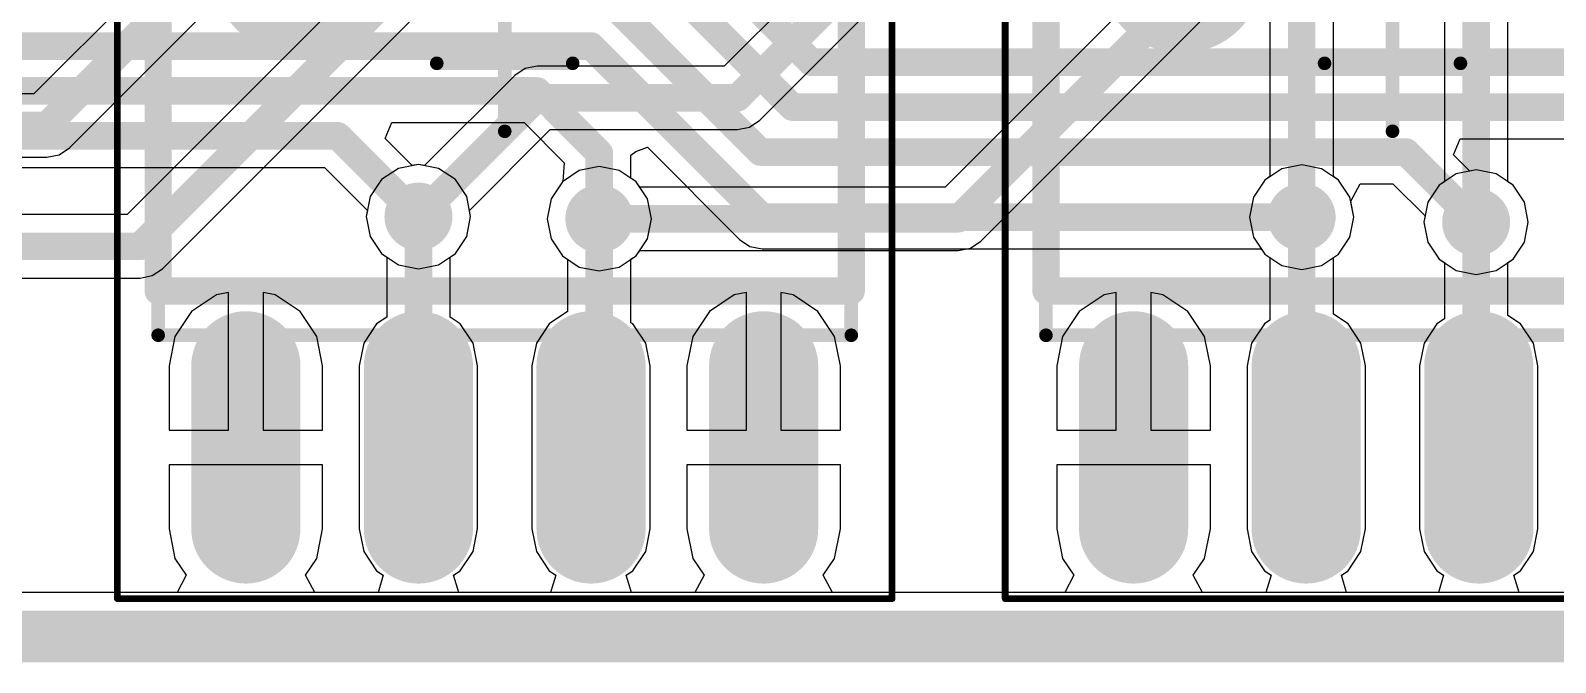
# Model space of a CAD drawing. Header units: millimetres. Extents: x 3.6 to 6.79, y 1.07 to 2.73.
# Drawn here: x 3.8862 to 4.328, y 1.0655 to 1.2485 of the extents above; entities that cross this region are included whole.
import ezdxf

# ---------------------------------------------------------------- set-up
doc = ezdxf.new("R2010")
doc.units = ezdxf.units.MM
doc.header["$MEASUREMENT"] = 0
for name, color, linetype in [('BottomLayer', 5, 'Continuous'), ('BottomOverlay', 54, 'Continuous'), ('BottomPaste', 16, 'Continuous'), ('BottomSolder', 6, 'Continuous'), ('KeepOutLayer', 6, 'Continuous'), ('Mechanical13', 56, 'Continuous'), ('Mechanical15', 56, 'Continuous'), ('MidLayer1', 16, 'Continuous'), ('MidLayer2', 76, 'Continuous'), ('MultiLayer', 9, 'Continuous'), ('TopLayer', 1, 'Continuous'), ('ViaHoleLayer', 16, 'Continuous')]:
    doc.layers.add(name, color=color, linetype=linetype)

# ---------------------------------------------------------------- blocks, each defined once
blk = doc.blocks.new('SO8_B_20')
at = {"layer": 'BottomLayer', "const_width": 0.02362}
for points in [[(-0.0876, 0.075), (-0.13484, 0.075)], [(0.13484, 0.075), (0.0876, 0.075)], [(-0.0876, 0.025), (-0.13484, 0.025)], [(0.13484, 0.025), (0.0876, 0.025)], [(-0.0876, -0.025), (-0.13484, -0.025)], [(0.13484, -0.025), (0.0876, -0.025)], [(-0.0876, -0.075), (-0.13484, -0.075)], [(0.13484, -0.075), (0.0876, -0.075)]]:
    blk.add_lwpolyline(points, dxfattribs=at)
at = {"layer": 'BottomLayer', "const_width": 0.01181}
for points in [[(-0.14075, 0.075, 1), (-0.12894, 0.075, 1)], [(-0.0935, 0.075, 1), (-0.08169, 0.075, 1)], [(0.08169, 0.075, 1), (0.0935, 0.075, 1)], [(0.12894, 0.075, 1), (0.14075, 0.075, 1)], [(-0.14075, 0.025, 1), (-0.12894, 0.025, 1)], [(-0.0935, 0.025, 1), (-0.08169, 0.025, 1)], [(0.08169, 0.025, 1), (0.0935, 0.025, 1)], [(0.12894, 0.025, 1), (0.14075, 0.025, 1)], [(-0.14075, -0.025, 1), (-0.12894, -0.025, 1)], [(-0.0935, -0.025, 1), (-0.08169, -0.025, 1)], [(0.08169, -0.025, 1), (0.0935, -0.025, 1)], [(0.12894, -0.025, 1), (0.14075, -0.025, 1)], [(-0.14075, -0.075, 1), (-0.12894, -0.075, 1)], [(-0.0935, -0.075, 1), (-0.08169, -0.075, 1)], [(0.08169, -0.075, 1), (0.0935, -0.075, 1)], [(0.12894, -0.075, 1), (0.14075, -0.075, 1)]]:
    blk.add_lwpolyline(points, format="xyb", close=True, dxfattribs=at)
at = {"layer": 'BottomOverlay', "const_width": 0.00787}
for points in [[(-0.06594, -0.10039), (-0.06594, 0.10039)], [(0.06594, 0.10039), (-0.06594, 0.10039)], [(0.06594, -0.10039), (0.06594, 0.10039)], [(0.06594, -0.10039), (-0.06594, -0.10039)]]:
    blk.add_lwpolyline(points, dxfattribs=at)
at = {"layer": 'BottomOverlay'}
for points, const_width in [([(-0.06791, 0.10039, 1), (-0.06398, 0.10039, 1)], 0.00394), ([(-0.06791, 0.10039, 1), (-0.06398, 0.10039, 1)], 0.00394), ([(0.06398, 0.10039, 1), (0.06791, 0.10039, 1)], 0.00394), ([(0.06398, 0.10039, 1), (0.06791, 0.10039, 1)], 0.00394), ([(-0.01476, -0.06102, 1), (-0.03839, -0.06102, 1)], 0.02362), ([(-0.04429, -0.06102, 1), (-0.03248, -0.06102, 1)], 0.01181), ([(-0.02067, -0.06102, 1), (-0.00886, -0.06102, 1)], 0.01181), ([(-0.06791, -0.10039, 1), (-0.06398, -0.10039, 1)], 0.00394), ([(-0.06791, -0.10039, 1), (-0.06398, -0.10039, 1)], 0.00394), ([(0.06398, -0.10039, 1), (0.06791, -0.10039, 1)], 0.00394), ([(0.06398, -0.10039, 1), (0.06791, -0.10039, 1)], 0.00394), ([(-0.1063, -0.1124, 1), (-0.11614, -0.1124, 1)], 0.00984), ([(-0.1186, -0.1124, 1), (-0.11368, -0.1124, 1)], 0.00492), ([(-0.10876, -0.1124, 1), (-0.10384, -0.1124, 1)], 0.00492)]:
    blk.add_lwpolyline(points, format="xyb", close=True, dxfattribs=dict(at, const_width=const_width))
at = {"layer": 'BottomPaste', "const_width": 0.02362}
for points in [[(-0.0876, 0.075), (-0.13484, 0.075)], [(0.13484, 0.075), (0.0876, 0.075)], [(-0.0876, 0.025), (-0.13484, 0.025)], [(0.13484, 0.025), (0.0876, 0.025)], [(-0.0876, -0.025), (-0.13484, -0.025)], [(0.13484, -0.025), (0.0876, -0.025)], [(-0.0876, -0.075), (-0.13484, -0.075)], [(0.13484, -0.075), (0.0876, -0.075)]]:
    blk.add_lwpolyline(points, dxfattribs=at)
at = {"layer": 'BottomPaste', "const_width": 0.01181}
for points in [[(-0.14075, 0.075, 1), (-0.12894, 0.075, 1)], [(-0.0935, 0.075, 1), (-0.08169, 0.075, 1)], [(0.08169, 0.075, 1), (0.0935, 0.075, 1)], [(0.12894, 0.075, 1), (0.14075, 0.075, 1)], [(-0.14075, 0.025, 1), (-0.12894, 0.025, 1)], [(-0.0935, 0.025, 1), (-0.08169, 0.025, 1)], [(0.08169, 0.025, 1), (0.0935, 0.025, 1)], [(0.12894, 0.025, 1), (0.14075, 0.025, 1)], [(-0.14075, -0.025, 1), (-0.12894, -0.025, 1)], [(-0.0935, -0.025, 1), (-0.08169, -0.025, 1)], [(0.08169, -0.025, 1), (0.0935, -0.025, 1)], [(0.12894, -0.025, 1), (0.14075, -0.025, 1)], [(-0.14075, -0.075, 1), (-0.12894, -0.075, 1)], [(-0.0935, -0.075, 1), (-0.08169, -0.075, 1)], [(0.08169, -0.075, 1), (0.0935, -0.075, 1)], [(0.12894, -0.075, 1), (0.14075, -0.075, 1)]]:
    blk.add_lwpolyline(points, format="xyb", close=True, dxfattribs=at)
at = {"layer": 'BottomSolder', "const_width": 0.03162}
for points in [[(-0.0876, 0.075), (-0.13484, 0.075)], [(0.13484, 0.075), (0.0876, 0.075)], [(-0.0876, 0.025), (-0.13484, 0.025)], [(0.13484, 0.025), (0.0876, 0.025)], [(-0.0876, -0.025), (-0.13484, -0.025)], [(0.13484, -0.025), (0.0876, -0.025)], [(-0.0876, -0.075), (-0.13484, -0.075)], [(0.13484, -0.075), (0.0876, -0.075)]]:
    blk.add_lwpolyline(points, dxfattribs=at)
at = {"layer": 'BottomSolder', "const_width": 0.01581}
for points in [[(-0.14275, 0.075, 1), (-0.12694, 0.075, 1)], [(-0.0955, 0.075, 1), (-0.07969, 0.075, 1)], [(0.07969, 0.075, 1), (0.0955, 0.075, 1)], [(0.12694, 0.075, 1), (0.14275, 0.075, 1)], [(-0.14275, 0.025, 1), (-0.12694, 0.025, 1)], [(-0.0955, 0.025, 1), (-0.07969, 0.025, 1)], [(0.07969, 0.025, 1), (0.0955, 0.025, 1)], [(0.12694, 0.025, 1), (0.14275, 0.025, 1)], [(-0.14275, -0.025, 1), (-0.12694, -0.025, 1)], [(-0.0955, -0.025, 1), (-0.07969, -0.025, 1)], [(0.07969, -0.025, 1), (0.0955, -0.025, 1)], [(0.12694, -0.025, 1), (0.14275, -0.025, 1)], [(-0.14275, -0.075, 1), (-0.12694, -0.075, 1)], [(-0.0955, -0.075, 1), (-0.07969, -0.075, 1)], [(0.07969, -0.075, 1), (0.0955, -0.075, 1)], [(0.12694, -0.075, 1), (0.14275, -0.075, 1)]]:
    blk.add_lwpolyline(points, format="xyb", close=True, dxfattribs=at)
at = {"layer": 'Mechanical13', "const_width": 0.00394}
for points in [[(-0.07874, -0.10039), (-0.07874, 0.10039)], [(0.07874, 0.10039), (-0.07874, 0.10039)], [(0.07874, -0.10039), (0.07874, 0.10039)], [(0.07874, -0.10039), (-0.07874, -0.10039)]]:
    blk.add_lwpolyline(points, dxfattribs=at)
at = {"layer": 'Mechanical13'}
for points, const_width in [([(-0.07972, 0.10039, 1), (-0.07776, 0.10039, 1)], 0.00197), ([(-0.07972, 0.10039, 1), (-0.07776, 0.10039, 1)], 0.00197), ([(0.07776, 0.10039, 1), (0.07972, 0.10039, 1)], 0.00197), ([(0.07776, 0.10039, 1), (0.07972, 0.10039, 1)], 0.00197), ([(-0.02362, -0.06496, 1), (-0.06299, -0.06496, 1)], 0.00394), ([(-0.06398, -0.06496, 1), (-0.06201, -0.06496, 1)], 0.00197), ([(-0.02461, -0.06496, 1), (-0.02264, -0.06496, 1)], 0.00197), ([(-0.07972, -0.10039, 1), (-0.07776, -0.10039, 1)], 0.00197), ([(-0.07972, -0.10039, 1), (-0.07776, -0.10039, 1)], 0.00197), ([(0.07776, -0.10039, 1), (0.07972, -0.10039, 1)], 0.00197), ([(0.07776, -0.10039, 1), (0.07972, -0.10039, 1)], 0.00197)]:
    blk.add_lwpolyline(points, format="xyb", close=True, dxfattribs=dict(at, const_width=const_width))
at = {"layer": 'Mechanical15'}
for points, const_width in [([(-0.155, -0.1122), (-0.155, 0.1122)], 0.00197), ([(0.155, 0.1122), (-0.155, 0.1122)], 0.00197), ([(0.155, -0.1122), (0.155, 0.1122)], 0.00197), ([(0, -0.01969), (0, 0.01969)], 0.00394), ([(0.01969, 0), (-0.01969, 0)], 0.00394), ([(0.155, -0.1122), (-0.155, -0.1122)], 0.00197)]:
    blk.add_lwpolyline(points, dxfattribs=dict(at, const_width=const_width))
for points, const_width in [([(-0.15549, 0.1122, 1), (-0.15451, 0.1122, 1)], 0.000984), ([(-0.15549, 0.1122, 1), (-0.15451, 0.1122, 1)], 0.000984), ([(0.15451, 0.1122, 1), (0.15549, 0.1122, 1)], 0.000984), ([(0.15451, 0.1122, 1), (0.15549, 0.1122, 1)], 0.000984), ([(-0.00098, 0.01969, 1), (0.00098, 0.01969, 1)], 0.00197), ([(-0.02067, 0, 1), (-0.0187, 0, 1)], 0.00197), ([(0.0187, 0, 1), (0.02067, 0, 1)], 0.00197), ([(-0.00098, -0.01969, 1), (0.00098, -0.01969, 1)], 0.00197), ([(-0.15549, -0.1122, 1), (-0.15451, -0.1122, 1)], 0.000984), ([(-0.15549, -0.1122, 1), (-0.15451, -0.1122, 1)], 0.000984), ([(0.15451, -0.1122, 1), (0.15549, -0.1122, 1)], 0.000984), ([(0.15451, -0.1122, 1), (0.15549, -0.1122, 1)], 0.000984)]:
    blk.add_lwpolyline(points, format="xyb", close=True, dxfattribs=dict(at, const_width=const_width))
blk = doc.blocks.new('SO8_B_21')
at = {"layer": 'BottomLayer', "const_width": 0.02362}
for points in [[(-0.0876, 0.075), (-0.13484, 0.075)], [(0.13484, 0.075), (0.0876, 0.075)], [(-0.0876, 0.025), (-0.13484, 0.025)], [(0.13484, 0.025), (0.0876, 0.025)], [(-0.0876, -0.025), (-0.13484, -0.025)], [(0.13484, -0.025), (0.0876, -0.025)], [(-0.0876, -0.075), (-0.13484, -0.075)], [(0.13484, -0.075), (0.0876, -0.075)]]:
    blk.add_lwpolyline(points, dxfattribs=at)
at = {"layer": 'BottomLayer', "const_width": 0.01181}
for points in [[(-0.14075, 0.075, 1), (-0.12894, 0.075, 1)], [(-0.0935, 0.075, 1), (-0.08169, 0.075, 1)], [(0.08169, 0.075, 1), (0.0935, 0.075, 1)], [(0.12894, 0.075, 1), (0.14075, 0.075, 1)], [(-0.14075, 0.025, 1), (-0.12894, 0.025, 1)], [(-0.0935, 0.025, 1), (-0.08169, 0.025, 1)], [(0.08169, 0.025, 1), (0.0935, 0.025, 1)], [(0.12894, 0.025, 1), (0.14075, 0.025, 1)], [(-0.14075, -0.025, 1), (-0.12894, -0.025, 1)], [(-0.0935, -0.025, 1), (-0.08169, -0.025, 1)], [(0.08169, -0.025, 1), (0.0935, -0.025, 1)], [(0.12894, -0.025, 1), (0.14075, -0.025, 1)], [(-0.14075, -0.075, 1), (-0.12894, -0.075, 1)], [(-0.0935, -0.075, 1), (-0.08169, -0.075, 1)], [(0.08169, -0.075, 1), (0.0935, -0.075, 1)], [(0.12894, -0.075, 1), (0.14075, -0.075, 1)]]:
    blk.add_lwpolyline(points, format="xyb", close=True, dxfattribs=at)
at = {"layer": 'BottomOverlay', "const_width": 0.00787}
for points in [[(-0.06594, -0.10039), (-0.06594, 0.10039)], [(0.06594, 0.10039), (-0.06594, 0.10039)], [(0.06594, -0.10039), (0.06594, 0.10039)], [(0.06594, -0.10039), (-0.06594, -0.10039)]]:
    blk.add_lwpolyline(points, dxfattribs=at)
at = {"layer": 'BottomOverlay'}
for points, const_width in [([(-0.06791, 0.10039, 1), (-0.06398, 0.10039, 1)], 0.00394), ([(-0.06791, 0.10039, 1), (-0.06398, 0.10039, 1)], 0.00394), ([(0.06398, 0.10039, 1), (0.06791, 0.10039, 1)], 0.00394), ([(0.06398, 0.10039, 1), (0.06791, 0.10039, 1)], 0.00394), ([(-0.01476, -0.06102, 1), (-0.03839, -0.06102, 1)], 0.02362), ([(-0.04429, -0.06102, 1), (-0.03248, -0.06102, 1)], 0.01181), ([(-0.02067, -0.06102, 1), (-0.00886, -0.06102, 1)], 0.01181), ([(-0.06791, -0.10039, 1), (-0.06398, -0.10039, 1)], 0.00394), ([(-0.06791, -0.10039, 1), (-0.06398, -0.10039, 1)], 0.00394), ([(0.06398, -0.10039, 1), (0.06791, -0.10039, 1)], 0.00394), ([(0.06398, -0.10039, 1), (0.06791, -0.10039, 1)], 0.00394), ([(-0.1063, -0.1124, 1), (-0.11614, -0.1124, 1)], 0.00984), ([(-0.1186, -0.1124, 1), (-0.11368, -0.1124, 1)], 0.00492), ([(-0.10876, -0.1124, 1), (-0.10384, -0.1124, 1)], 0.00492)]:
    blk.add_lwpolyline(points, format="xyb", close=True, dxfattribs=dict(at, const_width=const_width))
at = {"layer": 'BottomPaste', "const_width": 0.02362}
for points in [[(-0.0876, 0.075), (-0.13484, 0.075)], [(0.13484, 0.075), (0.0876, 0.075)], [(-0.0876, 0.025), (-0.13484, 0.025)], [(0.13484, 0.025), (0.0876, 0.025)], [(-0.0876, -0.025), (-0.13484, -0.025)], [(0.13484, -0.025), (0.0876, -0.025)], [(-0.0876, -0.075), (-0.13484, -0.075)], [(0.13484, -0.075), (0.0876, -0.075)]]:
    blk.add_lwpolyline(points, dxfattribs=at)
at = {"layer": 'BottomPaste', "const_width": 0.01181}
for points in [[(-0.14075, 0.075, 1), (-0.12894, 0.075, 1)], [(-0.0935, 0.075, 1), (-0.08169, 0.075, 1)], [(0.08169, 0.075, 1), (0.0935, 0.075, 1)], [(0.12894, 0.075, 1), (0.14075, 0.075, 1)], [(-0.14075, 0.025, 1), (-0.12894, 0.025, 1)], [(-0.0935, 0.025, 1), (-0.08169, 0.025, 1)], [(0.08169, 0.025, 1), (0.0935, 0.025, 1)], [(0.12894, 0.025, 1), (0.14075, 0.025, 1)], [(-0.14075, -0.025, 1), (-0.12894, -0.025, 1)], [(-0.0935, -0.025, 1), (-0.08169, -0.025, 1)], [(0.08169, -0.025, 1), (0.0935, -0.025, 1)], [(0.12894, -0.025, 1), (0.14075, -0.025, 1)], [(-0.14075, -0.075, 1), (-0.12894, -0.075, 1)], [(-0.0935, -0.075, 1), (-0.08169, -0.075, 1)], [(0.08169, -0.075, 1), (0.0935, -0.075, 1)], [(0.12894, -0.075, 1), (0.14075, -0.075, 1)]]:
    blk.add_lwpolyline(points, format="xyb", close=True, dxfattribs=at)
at = {"layer": 'BottomSolder', "const_width": 0.03162}
for points in [[(-0.0876, 0.075), (-0.13484, 0.075)], [(0.13484, 0.075), (0.0876, 0.075)], [(-0.0876, 0.025), (-0.13484, 0.025)], [(0.13484, 0.025), (0.0876, 0.025)], [(-0.0876, -0.025), (-0.13484, -0.025)], [(0.13484, -0.025), (0.0876, -0.025)], [(-0.0876, -0.075), (-0.13484, -0.075)], [(0.13484, -0.075), (0.0876, -0.075)]]:
    blk.add_lwpolyline(points, dxfattribs=at)
at = {"layer": 'BottomSolder', "const_width": 0.01581}
for points in [[(-0.14275, 0.075, 1), (-0.12694, 0.075, 1)], [(-0.0955, 0.075, 1), (-0.07969, 0.075, 1)], [(0.07969, 0.075, 1), (0.0955, 0.075, 1)], [(0.12694, 0.075, 1), (0.14275, 0.075, 1)], [(-0.14275, 0.025, 1), (-0.12694, 0.025, 1)], [(-0.0955, 0.025, 1), (-0.07969, 0.025, 1)], [(0.07969, 0.025, 1), (0.0955, 0.025, 1)], [(0.12694, 0.025, 1), (0.14275, 0.025, 1)], [(-0.14275, -0.025, 1), (-0.12694, -0.025, 1)], [(-0.0955, -0.025, 1), (-0.07969, -0.025, 1)], [(0.07969, -0.025, 1), (0.0955, -0.025, 1)], [(0.12694, -0.025, 1), (0.14275, -0.025, 1)], [(-0.14275, -0.075, 1), (-0.12694, -0.075, 1)], [(-0.0955, -0.075, 1), (-0.07969, -0.075, 1)], [(0.07969, -0.075, 1), (0.0955, -0.075, 1)], [(0.12694, -0.075, 1), (0.14275, -0.075, 1)]]:
    blk.add_lwpolyline(points, format="xyb", close=True, dxfattribs=at)
at = {"layer": 'Mechanical13', "const_width": 0.00394}
for points in [[(-0.07874, -0.10039), (-0.07874, 0.10039)], [(0.07874, 0.10039), (-0.07874, 0.10039)], [(0.07874, -0.10039), (0.07874, 0.10039)], [(0.07874, -0.10039), (-0.07874, -0.10039)]]:
    blk.add_lwpolyline(points, dxfattribs=at)
at = {"layer": 'Mechanical13'}
for points, const_width in [([(-0.07972, 0.10039, 1), (-0.07776, 0.10039, 1)], 0.00197), ([(-0.07972, 0.10039, 1), (-0.07776, 0.10039, 1)], 0.00197), ([(0.07776, 0.10039, 1), (0.07972, 0.10039, 1)], 0.00197), ([(0.07776, 0.10039, 1), (0.07972, 0.10039, 1)], 0.00197), ([(-0.02362, -0.06496, 1), (-0.06299, -0.06496, 1)], 0.00394), ([(-0.06398, -0.06496, 1), (-0.06201, -0.06496, 1)], 0.00197), ([(-0.02461, -0.06496, 1), (-0.02264, -0.06496, 1)], 0.00197), ([(-0.07972, -0.10039, 1), (-0.07776, -0.10039, 1)], 0.00197), ([(-0.07972, -0.10039, 1), (-0.07776, -0.10039, 1)], 0.00197), ([(0.07776, -0.10039, 1), (0.07972, -0.10039, 1)], 0.00197), ([(0.07776, -0.10039, 1), (0.07972, -0.10039, 1)], 0.00197)]:
    blk.add_lwpolyline(points, format="xyb", close=True, dxfattribs=dict(at, const_width=const_width))
at = {"layer": 'Mechanical15'}
for points, const_width in [([(-0.155, -0.1122), (-0.155, 0.1122)], 0.00197), ([(0.155, 0.1122), (-0.155, 0.1122)], 0.00197), ([(0.155, -0.1122), (0.155, 0.1122)], 0.00197), ([(0, -0.01969), (0, 0.01969)], 0.00394), ([(0.01969, 0), (-0.01969, 0)], 0.00394), ([(0.155, -0.1122), (-0.155, -0.1122)], 0.00197)]:
    blk.add_lwpolyline(points, dxfattribs=dict(at, const_width=const_width))
for points, const_width in [([(-0.15549, 0.1122, 1), (-0.15451, 0.1122, 1)], 0.000984), ([(-0.15549, 0.1122, 1), (-0.15451, 0.1122, 1)], 0.000984), ([(0.15451, 0.1122, 1), (0.15549, 0.1122, 1)], 0.000984), ([(0.15451, 0.1122, 1), (0.15549, 0.1122, 1)], 0.000984), ([(-0.00098, 0.01969, 1), (0.00098, 0.01969, 1)], 0.00197), ([(-0.02067, 0, 1), (-0.0187, 0, 1)], 0.00197), ([(0.0187, 0, 1), (0.02067, 0, 1)], 0.00197), ([(-0.00098, -0.01969, 1), (0.00098, -0.01969, 1)], 0.00197), ([(-0.15549, -0.1122, 1), (-0.15451, -0.1122, 1)], 0.000984), ([(-0.15549, -0.1122, 1), (-0.15451, -0.1122, 1)], 0.000984), ([(0.15451, -0.1122, 1), (0.15549, -0.1122, 1)], 0.000984), ([(0.15451, -0.1122, 1), (0.15549, -0.1122, 1)], 0.000984)]:
    blk.add_lwpolyline(points, format="xyb", close=True, dxfattribs=dict(at, const_width=const_width))

msp = doc.modelspace()

# ---------------------------------------------------------------- linework, layer by layer
at = {"layer": 'BottomLayer'}
for p, q in [((3.99282, 1.20859), (3.98791, 1.20531)), ((3.99861, 1.20974), (3.99282, 1.20859)), ((4.0044, 1.20859), (3.99861, 1.20974)), ((4.00931, 1.20531), (4.0044, 1.20859)), ((4.04521, 1.20798), (4.0403, 1.2047)), ((4.051, 1.20913), (4.04521, 1.20798)), ((4.05679, 1.20798), (4.051, 1.20913)), ((4.0617, 1.2047), (4.05679, 1.20798)), ((4.24868, 1.20845), (4.24377, 1.20517)), ((4.25447, 1.2096), (4.24868, 1.20845)), ((4.26026, 1.20845), (4.25447, 1.2096)), ((4.26517, 1.20517), (4.26026, 1.20845)), ((4.29921, 1.20698), (4.2943, 1.2037)), ((4.305, 1.20813), (4.29921, 1.20698)), ((4.31079, 1.20698), (4.305, 1.20813)), ((4.3157, 1.2037), (4.31079, 1.20698)), ((3.98791, 1.20531), (3.98463, 1.2004)), ((4.01259, 1.2004), (4.00931, 1.20531)), ((4.0403, 1.2047), (4.03702, 1.19979)), ((4.06498, 1.19979), (4.0617, 1.2047)), ((4.24377, 1.20517), (4.24049, 1.20026)), ((4.26845, 1.20026), (4.26517, 1.20517)), ((4.2943, 1.2037), (4.29102, 1.19879)), ((4.31898, 1.19879), (4.3157, 1.2037)), ((3.98463, 1.2004), (3.98348, 1.19461)), ((4.01374, 1.19461), (4.01259, 1.2004)), ((4.03702, 1.19979), (4.03587, 1.194)), ((4.06613, 1.194), (4.06498, 1.19979)), ((4.24049, 1.20026), (4.23934, 1.19447)), ((4.2696, 1.19447), (4.26845, 1.20026)), ((4.29102, 1.19879), (4.28987, 1.193)), ((4.32013, 1.193), (4.31898, 1.19879)), ((3.98348, 1.19461), (3.98463, 1.18882)), ((4.01259, 1.18882), (4.01374, 1.19461)), ((4.03587, 1.194), (4.03702, 1.18821)), ((4.06498, 1.18821), (4.06613, 1.194)), ((4.23934, 1.19447), (4.24049, 1.18868)), ((4.26845, 1.18868), (4.2696, 1.19447)), ((4.28987, 1.193), (4.29102, 1.18721)), ((4.31898, 1.18721), (4.32013, 1.193)), ((3.98463, 1.18882), (3.98791, 1.18391)), ((4.00931, 1.18391), (4.01259, 1.18882)), ((4.24049, 1.18868), (4.24377, 1.18377)), ((4.26517, 1.18377), (4.26845, 1.18868)), ((4.03702, 1.18821), (4.0403, 1.1833)), ((4.0617, 1.1833), (4.06498, 1.18821)), ((4.29102, 1.18721), (4.2943, 1.1823)), ((4.3157, 1.1823), (4.31898, 1.18721)), ((3.98791, 1.18391), (3.98943, 1.18289)), ((3.98943, 1.18289), (3.98943, 1.16549)), ((4.00779, 1.18289), (4.00931, 1.18391)), ((4.00779, 1.16549), (4.00779, 1.18289)), ((4.0403, 1.1833), (4.04182, 1.18228)), ((4.04182, 1.18228), (4.04182, 1.16709)), ((4.06018, 1.18228), (4.0617, 1.1833)), ((4.06018, 1.16389), (4.06018, 1.18228)), ((4.24377, 1.18377), (4.24529, 1.18275)), ((4.24529, 1.18275), (4.24529, 1.16461)), ((4.26365, 1.18275), (4.26517, 1.18377)), ((4.26365, 1.16636), (4.26365, 1.18275)), ((4.2943, 1.1823), (4.29582, 1.18128)), ((4.29582, 1.18128), (4.29582, 1.16497)), ((4.31418, 1.18128), (4.3157, 1.1823)), ((4.31418, 1.16601), (4.31418, 1.18128)), ((3.9401, 1.17195), (3.93288, 1.16713)), ((3.94361, 1.17265), (3.9401, 1.17195)), ((3.94361, 1.13278), (3.94361, 1.17265)), ((3.95712, 1.17195), (3.95361, 1.17265)), ((3.95361, 1.17265), (3.95361, 1.13278)), ((3.96433, 1.16713), (3.95712, 1.17195)), ((4.0901, 1.17195), (4.08288, 1.16713)), ((4.09361, 1.17265), (4.0901, 1.17195)), ((4.09361, 1.13278), (4.09361, 1.17265)), ((4.10712, 1.17195), (4.10361, 1.17265)), ((4.10361, 1.17265), (4.10361, 1.13278)), ((4.11433, 1.16713), (4.10712, 1.17195)), ((4.19727, 1.17195), (4.19005, 1.16713)), ((4.20078, 1.17265), (4.19727, 1.17195)), ((4.20078, 1.13278), (4.20078, 1.17265)), ((4.21429, 1.17195), (4.21078, 1.17265)), ((4.21078, 1.17265), (4.21078, 1.13278)), ((4.2215, 1.16713), (4.21429, 1.17195)), ((3.93288, 1.16713), (3.92806, 1.15991)), ((3.96915, 1.15991), (3.96433, 1.16713)), ((4.04182, 1.16709), (4.03649, 1.16352)), ((4.08288, 1.16713), (4.07806, 1.15991)), ((4.11915, 1.15991), (4.11433, 1.16713)), ((4.19005, 1.16713), (4.18523, 1.15991)), ((4.22632, 1.15991), (4.2215, 1.16713)), ((4.2679, 1.16352), (4.26365, 1.16636)), ((3.98649, 1.16352), (3.98277, 1.15796)), ((3.98943, 1.16549), (3.98649, 1.16352)), ((4.01073, 1.16352), (4.00779, 1.16549)), ((4.01444, 1.15796), (4.01073, 1.16352)), ((4.03649, 1.16352), (4.03277, 1.15796)), ((4.06073, 1.16352), (4.06018, 1.16389)), ((4.06444, 1.15796), (4.06073, 1.16352)), ((4.24366, 1.16352), (4.23994, 1.15796)), ((4.24529, 1.16461), (4.24366, 1.16352)), ((4.27161, 1.15796), (4.2679, 1.16352)), ((4.29366, 1.16352), (4.28994, 1.15796)), ((4.29582, 1.16497), (4.29366, 1.16352)), ((4.3179, 1.16352), (4.31418, 1.16601)), ((4.32161, 1.15796), (4.3179, 1.16352)), ((3.92806, 1.15991), (3.92637, 1.1514)), ((3.97085, 1.1514), (3.96915, 1.15991)), ((3.98277, 1.15796), (3.98147, 1.1514)), ((4.01575, 1.1514), (4.01444, 1.15796)), ((4.03277, 1.15796), (4.03147, 1.1514)), ((4.06575, 1.1514), (4.06444, 1.15796)), ((4.07806, 1.15991), (4.07637, 1.1514)), ((4.12085, 1.1514), (4.11915, 1.15991)), ((4.18523, 1.15991), (4.18354, 1.1514)), ((4.22802, 1.1514), (4.22632, 1.15991)), ((4.23994, 1.15796), (4.23864, 1.1514)), ((4.27292, 1.1514), (4.27161, 1.15796)), ((4.28994, 1.15796), (4.28864, 1.1514)), ((4.32292, 1.1514), (4.32161, 1.15796)), ((3.92637, 1.1514), (3.92637, 1.13278)), ((3.97085, 1.13278), (3.97085, 1.1514)), ((3.98147, 1.1514), (3.98147, 1.10416)), ((4.01575, 1.10416), (4.01575, 1.1514)), ((4.03147, 1.1514), (4.03147, 1.10416)), ((4.06575, 1.10416), (4.06575, 1.1514)), ((4.07637, 1.1514), (4.07637, 1.13278)), ((4.12085, 1.13278), (4.12085, 1.1514)), ((4.18354, 1.1514), (4.18354, 1.13278)), ((4.22802, 1.13278), (4.22802, 1.1514)), ((4.23864, 1.1514), (4.23864, 1.10416)), ((4.27292, 1.10416), (4.27292, 1.1514)), ((4.28864, 1.1514), (4.28864, 1.10416)), ((4.32292, 1.10416), (4.32292, 1.1514)), ((3.92637, 1.13278), (3.94361, 1.13278)), ((3.95361, 1.13278), (3.97085, 1.13278)), ((4.07637, 1.13278), (4.09361, 1.13278)), ((4.10361, 1.13278), (4.12085, 1.13278)), ((4.18354, 1.13278), (4.20078, 1.13278)), ((4.21078, 1.13278), (4.22802, 1.13278)), ((3.94861, 1.12278), (3.92637, 1.12278)), ((3.92637, 1.12278), (3.92637, 1.10416)), ((3.97085, 1.12278), (3.94861, 1.12278)), ((3.97085, 1.10416), (3.97085, 1.12278)), ((4.09861, 1.12278), (4.07637, 1.12278)), ((4.07637, 1.12278), (4.07637, 1.10416)), ((4.12085, 1.12278), (4.09861, 1.12278)), ((4.12085, 1.10416), (4.12085, 1.12278)), ((4.20578, 1.12278), (4.18354, 1.12278)), ((4.18354, 1.12278), (4.18354, 1.10416)), ((4.22802, 1.12278), (4.20578, 1.12278)), ((4.22802, 1.10416), (4.22802, 1.12278)), ((3.92637, 1.10416), (3.92806, 1.09565)), ((3.96915, 1.09565), (3.97085, 1.10416)), ((3.98147, 1.10416), (3.98277, 1.0976)), ((4.01444, 1.0976), (4.01575, 1.10416)), ((4.03147, 1.10416), (4.03277, 1.0976)), ((4.06444, 1.0976), (4.06575, 1.10416)), ((4.07637, 1.10416), (4.07806, 1.09565)), ((4.11915, 1.09565), (4.12085, 1.10416)), ((4.18354, 1.10416), (4.18523, 1.09565)), ((4.22632, 1.09565), (4.22802, 1.10416)), ((4.23864, 1.10416), (4.23994, 1.0976)), ((4.27161, 1.0976), (4.27292, 1.10416)), ((4.28864, 1.10416), (4.28994, 1.0976)), ((4.32161, 1.0976), (4.32292, 1.10416)), ((3.92806, 1.09565), (3.93134, 1.09074)), ((3.96588, 1.09074), (3.96915, 1.09565)), ((3.98277, 1.0976), (3.98649, 1.09204)), ((4.01073, 1.09204), (4.01444, 1.0976)), ((4.03277, 1.0976), (4.03649, 1.09204)), ((4.06073, 1.09204), (4.06444, 1.0976)), ((4.07806, 1.09565), (4.08134, 1.09074)), ((4.11588, 1.09074), (4.11915, 1.09565)), ((4.18523, 1.09565), (4.18851, 1.09074)), ((4.22305, 1.09074), (4.22632, 1.09565)), ((4.23994, 1.0976), (4.24366, 1.09204)), ((4.2679, 1.09204), (4.27161, 1.0976)), ((4.28994, 1.0976), (4.29366, 1.09204)), ((4.3179, 1.09204), (4.32161, 1.0976)), ((3.98649, 1.09204), (3.98842, 1.09074)), ((4.00879, 1.09074), (4.01073, 1.09204)), ((4.03649, 1.09204), (4.03842, 1.09074)), ((4.05879, 1.09074), (4.06073, 1.09204)), ((4.24366, 1.09204), (4.24559, 1.09074)), ((4.26596, 1.09074), (4.2679, 1.09204)), ((4.29366, 1.09204), (4.29559, 1.09074)), ((4.31596, 1.09074), (4.3179, 1.09204)), ((3.93134, 1.09074), (3.92867, 1.08574)), ((3.96855, 1.08574), (3.96588, 1.09074)), ((3.98842, 1.09074), (3.98691, 1.08574)), ((4.01031, 1.08574), (4.00879, 1.09074)), ((4.03842, 1.09074), (4.03691, 1.08574)), ((4.06031, 1.08574), (4.05879, 1.09074)), ((4.08134, 1.09074), (4.07867, 1.08574)), ((4.11855, 1.08574), (4.11588, 1.09074)), ((4.18851, 1.09074), (4.18584, 1.08574)), ((4.22572, 1.08574), (4.22305, 1.09074)), ((4.24559, 1.09074), (4.24408, 1.08574)), ((4.26748, 1.08574), (4.26596, 1.09074)), ((4.29559, 1.09074), (4.29408, 1.08574)), ((4.31748, 1.08574), (4.31596, 1.09074)), ((3.92867, 1.08574), (3.86138, 1.08574)), ((3.98691, 1.08574), (3.96855, 1.08574)), ((4.03691, 1.08574), (4.01031, 1.08574)), ((4.07867, 1.08574), (4.06031, 1.08574)), ((4.18584, 1.08574), (4.11855, 1.08574)), ((4.24408, 1.08574), (4.22572, 1.08574)), ((4.29408, 1.08574), (4.26748, 1.08574)), ((4.33584, 1.08574), (4.31748, 1.08574))]:
    msp.add_line(p, q, dxfattribs=at)
for points, const_width in [([(3.99369, 1.19461, 1), (4.00353, 1.19461, 1)], 0.00984), ([(4.04608, 1.194, 1), (4.05592, 1.194, 1)], 0.00984), ([(4.24955, 1.19447, 1), (4.25939, 1.19447, 1)], 0.00984), ([(4.30008, 1.193, 1), (4.30992, 1.193, 1)], 0.00984), ([(3.99661, 1.19461, 1), (4.00061, 1.19461, 1)], 0.004), ([(4.049, 1.194, 1), (4.053, 1.194, 1)], 0.004), ([(4.25247, 1.19447, 1), (4.25647, 1.19447, 1)], 0.004), ([(4.303, 1.193, 1), (4.307, 1.193, 1)], 0.004), ([(3.99661, 1.12778, 1), (4.00061, 1.12778, 1)], 0.004), ([(4.04661, 1.12778, 1), (4.05061, 1.12778, 1)], 0.004), ([(4.049, 1.13017, 1), (4.053, 1.13017, 1)], 0.004), ([(4.049, 1.13017, 1), (4.053, 1.13017, 1)], 0.004), ([(4.25247, 1.12909, 1), (4.25647, 1.12909, 1)], 0.004), ([(4.25247, 1.12909, 1), (4.25647, 1.12909, 1)], 0.004), ([(4.25378, 1.12778, 1), (4.25778, 1.12778, 1)], 0.004), ([(4.303, 1.12856, 1), (4.307, 1.12856, 1)], 0.004), ([(4.303, 1.12856, 1), (4.307, 1.12856, 1)], 0.004), ([(4.30378, 1.12778, 1), (4.30778, 1.12778, 1)], 0.004)]:
    msp.add_lwpolyline(points, format="xyb", close=True, dxfattribs=dict(at, const_width=const_width))
at = {"layer": 'BottomLayer', "const_width": 0.008}
for points in [[(3.99861, 1.12778), (3.99861, 1.19461)], [(4.051, 1.13017), (4.051, 1.194)], [(4.25447, 1.12909), (4.25447, 1.19447)], [(4.305, 1.12856), (4.305, 1.193)], [(4.04861, 1.12778), (4.051, 1.13017)], [(4.25447, 1.12909), (4.25578, 1.12778)], [(4.305, 1.12856), (4.30578, 1.12778)]]:
    msp.add_lwpolyline(points, dxfattribs=at)
at = {"layer": 'KeepOutLayer', "const_width": 0.015}
msp.add_lwpolyline([(3.622, 1.073), (6.77161, 1.073)], dxfattribs=at)
at = {"layer": 'MidLayer1'}
for p, q in [((4.24529, 1.64681), (4.24529, 1.20619)), ((4.26365, 1.20619), (4.26365, 1.64681)), ((4.29582, 1.52802), (4.29582, 1.20472)), ((4.31418, 1.20472), (4.31418, 1.52422)), ((4.01102, 1.354), (3.8872, 1.23018)), ((3.89749, 1.21451), (4.03049, 1.34751)), ((4.04844, 1.32941), (3.9142, 1.19518)), ((3.92449, 1.17951), (4.0641, 1.31913)), ((4.14386, 1.29483), (4.0872, 1.23818)), ((4.09749, 1.22251), (4.16149, 1.28651)), ((4.21082, 1.2628), (4.1512, 1.20318)), ((4.16149, 1.18751), (4.22649, 1.25251)), ((4.02949, 1.23748), (4.02651, 1.23549)), ((4.033, 1.23818), (4.02949, 1.23748)), ((4.0872, 1.23818), (4.033, 1.23818)), ((4.02651, 1.23549), (4.00041, 1.20938)), ((3.8872, 1.23018), (3.77088, 1.23018)), ((4.01338, 1.19641), (4.0368, 1.21982)), ((4.0368, 1.21982), (4.091, 1.21982)), ((4.091, 1.21982), (4.09451, 1.22052)), ((4.09451, 1.22052), (4.09749, 1.22251)), ((3.77468, 1.21182), (3.891, 1.21182)), ((3.891, 1.21182), (3.89451, 1.21252)), ((3.89451, 1.21252), (3.89749, 1.21451)), ((3.99282, 1.20859), (3.98791, 1.20531)), ((3.99861, 1.20974), (3.99282, 1.20859)), ((4.00041, 1.20938), (3.99861, 1.20974)), ((4.04521, 1.20798), (4.0403, 1.2047)), ((4.051, 1.20913), (4.04521, 1.20798)), ((4.05679, 1.20798), (4.051, 1.20913)), ((4.0617, 1.2047), (4.05679, 1.20798)), ((4.24529, 1.20619), (4.24377, 1.20517)), ((4.26517, 1.20517), (4.26365, 1.20619)), ((3.98791, 1.20531), (3.98463, 1.2004)), ((4.0403, 1.2047), (4.03702, 1.19979)), ((4.06272, 1.20318), (4.0617, 1.2047)), ((4.1512, 1.20318), (4.06272, 1.20318)), ((4.24377, 1.20517), (4.24049, 1.20026)), ((4.26845, 1.20026), (4.26517, 1.20517)), ((4.2943, 1.2037), (4.29102, 1.19879)), ((4.29582, 1.20472), (4.2943, 1.2037)), ((4.3157, 1.2037), (4.31418, 1.20472)), ((4.31898, 1.19879), (4.3157, 1.2037)), ((3.98463, 1.2004), (3.98348, 1.19461)), ((4.03702, 1.19979), (4.03587, 1.194)), ((4.24049, 1.20026), (4.23934, 1.19447)), ((4.2696, 1.19447), (4.26845, 1.20026)), ((4.29102, 1.19879), (4.28987, 1.193)), ((4.32013, 1.193), (4.31898, 1.19879)), ((3.9142, 1.19518), (3.80572, 1.19518)), ((3.98348, 1.19461), (3.98463, 1.18882)), ((4.01259, 1.18882), (4.01374, 1.19461)), ((4.01374, 1.19461), (4.01338, 1.19641)), ((4.03587, 1.194), (4.03702, 1.18821)), ((4.23934, 1.19447), (4.24049, 1.18868)), ((4.26845, 1.18868), (4.2696, 1.19447)), ((4.28987, 1.193), (4.29102, 1.18721)), ((4.31898, 1.18721), (4.32013, 1.193)), ((3.98463, 1.18882), (3.98791, 1.18391)), ((4.00931, 1.18391), (4.01259, 1.18882)), ((4.24049, 1.18868), (4.24377, 1.18377)), ((4.26517, 1.18377), (4.26845, 1.18868)), ((4.03702, 1.18821), (4.0403, 1.1833)), ((4.0617, 1.1833), (4.06272, 1.18482)), ((4.06272, 1.18482), (4.155, 1.18482)), ((4.155, 1.18482), (4.15851, 1.18552)), ((4.15851, 1.18552), (4.16149, 1.18751)), ((4.29102, 1.18721), (4.2943, 1.1823)), ((4.3157, 1.1823), (4.31898, 1.18721)), ((3.98791, 1.18391), (3.99282, 1.18063)), ((3.99282, 1.18063), (3.99861, 1.17948)), ((3.99861, 1.17948), (4.0044, 1.18063)), ((4.0044, 1.18063), (4.00931, 1.18391)), ((4.0403, 1.1833), (4.04521, 1.18002)), ((4.04521, 1.18002), (4.051, 1.17887)), ((4.051, 1.17887), (4.05679, 1.18002)), ((4.05679, 1.18002), (4.0617, 1.1833)), ((4.24377, 1.18377), (4.24868, 1.18049)), ((4.24868, 1.18049), (4.25447, 1.17934)), ((4.25447, 1.17934), (4.26026, 1.18049)), ((4.26026, 1.18049), (4.26517, 1.18377)), ((4.2943, 1.1823), (4.29921, 1.17902)), ((4.31079, 1.17902), (4.3157, 1.1823)), ((3.80572, 1.17682), (3.918, 1.17682)), ((3.918, 1.17682), (3.92151, 1.17752)), ((3.92151, 1.17752), (3.92449, 1.17951)), ((4.29921, 1.17902), (4.305, 1.17787)), ((4.305, 1.17787), (4.31079, 1.17902)), ((6.75886, 1.08574), (3.63474, 1.08574))]:
    msp.add_line(p, q, dxfattribs=at)
at = {"layer": 'MidLayer1', "const_width": 0.008}
for points in [[(4.25447, 1.19447), (4.25447, 1.65853)], [(4.305, 1.193), (4.305, 1.52802)], [(3.891, 1.221), (4.024, 1.354)], [(3.918, 1.186), (4.05761, 1.32561)], [(4.091, 1.229), (4.155, 1.293)], [(4.155, 1.194), (4.22, 1.259)], [(3.99861, 1.19461), (4.033, 1.229)], [(4.033, 1.229), (4.091, 1.229)], [(3.77088, 1.221), (3.891, 1.221)], [(4.051, 1.194), (4.155, 1.194)], [(3.794, 1.186), (3.918, 1.186)]]:
    msp.add_lwpolyline(points, dxfattribs=at)
at = {"layer": 'MidLayer1'}
for points, const_width in [([(4.031, 1.229, 1), (4.035, 1.229, 1)], 0.004), ([(4.031, 1.229, 1), (4.035, 1.229, 1)], 0.004), ([(4.089, 1.229, 1), (4.093, 1.229, 1)], 0.004), ([(4.089, 1.229, 1), (4.093, 1.229, 1)], 0.004), ([(3.889, 1.221, 1), (3.893, 1.221, 1)], 0.004), ([(3.889, 1.221, 1), (3.893, 1.221, 1)], 0.004), ([(3.99369, 1.19461, 1), (4.00353, 1.19461, 1)], 0.00984), ([(4.04608, 1.194, 1), (4.05592, 1.194, 1)], 0.00984), ([(4.24955, 1.19447, 1), (4.25939, 1.19447, 1)], 0.00984), ([(4.30008, 1.193, 1), (4.30992, 1.193, 1)], 0.00984), ([(3.99661, 1.19461, 1), (4.00061, 1.19461, 1)], 0.004), ([(4.049, 1.194, 1), (4.053, 1.194, 1)], 0.004), ([(4.153, 1.194, 1), (4.157, 1.194, 1)], 0.004), ([(4.153, 1.194, 1), (4.157, 1.194, 1)], 0.004), ([(4.25247, 1.19447, 1), (4.25647, 1.19447, 1)], 0.004), ([(4.303, 1.193, 1), (4.307, 1.193, 1)], 0.004), ([(3.916, 1.186, 1), (3.92, 1.186, 1)], 0.004), ([(3.916, 1.186, 1), (3.92, 1.186, 1)], 0.004)]:
    msp.add_lwpolyline(points, format="xyb", close=True, dxfattribs=dict(at, const_width=const_width))
at = {"layer": 'MidLayer2'}
for p, q in [((3.99282, 1.20859), (3.98791, 1.20531)), ((3.99861, 1.20974), (3.99282, 1.20859)), ((4.0044, 1.20859), (3.99861, 1.20974)), ((4.00931, 1.20531), (4.0044, 1.20859)), ((4.04521, 1.20798), (4.0403, 1.2047)), ((4.051, 1.20913), (4.04521, 1.20798)), ((4.05679, 1.20798), (4.051, 1.20913)), ((4.0617, 1.2047), (4.05679, 1.20798)), ((4.24868, 1.20845), (4.24377, 1.20517)), ((4.25447, 1.2096), (4.24868, 1.20845)), ((4.26026, 1.20845), (4.25447, 1.2096)), ((4.26517, 1.20517), (4.26026, 1.20845)), ((4.29921, 1.20698), (4.2943, 1.2037)), ((4.305, 1.20813), (4.29921, 1.20698)), ((4.31079, 1.20698), (4.305, 1.20813)), ((4.3157, 1.2037), (4.31079, 1.20698)), ((3.98791, 1.20531), (3.98463, 1.2004)), ((4.01259, 1.2004), (4.00931, 1.20531)), ((4.0403, 1.2047), (4.03702, 1.19979)), ((4.06498, 1.19979), (4.0617, 1.2047)), ((4.24377, 1.20517), (4.24049, 1.20026)), ((4.26845, 1.20026), (4.26517, 1.20517)), ((4.2943, 1.2037), (4.29102, 1.19879)), ((4.31898, 1.19879), (4.3157, 1.2037)), ((3.98463, 1.2004), (3.98348, 1.19461)), ((4.01374, 1.19461), (4.01259, 1.2004)), ((4.03702, 1.19979), (4.03587, 1.194)), ((4.06613, 1.194), (4.06498, 1.19979)), ((4.24049, 1.20026), (4.23934, 1.19447)), ((4.2696, 1.19447), (4.26845, 1.20026)), ((4.29102, 1.19879), (4.28987, 1.193)), ((4.32013, 1.193), (4.31898, 1.19879)), ((3.98348, 1.19461), (3.98463, 1.18882)), ((4.01259, 1.18882), (4.01374, 1.19461)), ((4.03587, 1.194), (4.03702, 1.18821)), ((4.06498, 1.18821), (4.06613, 1.194)), ((4.23934, 1.19447), (4.24049, 1.18868)), ((4.26845, 1.18868), (4.2696, 1.19447)), ((4.28987, 1.193), (4.29102, 1.18721)), ((4.31898, 1.18721), (4.32013, 1.193)), ((3.98463, 1.18882), (3.98791, 1.18391)), ((4.00931, 1.18391), (4.01259, 1.18882)), ((4.24049, 1.18868), (4.24377, 1.18377)), ((4.26517, 1.18377), (4.26845, 1.18868)), ((4.03702, 1.18821), (4.0403, 1.1833)), ((4.0617, 1.1833), (4.06498, 1.18821)), ((4.29102, 1.18721), (4.2943, 1.1823)), ((4.3157, 1.1823), (4.31898, 1.18721)), ((3.98791, 1.18391), (3.99282, 1.18063)), ((3.99282, 1.18063), (3.99861, 1.17948)), ((3.99861, 1.17948), (4.0044, 1.18063)), ((4.0044, 1.18063), (4.00931, 1.18391)), ((4.0403, 1.1833), (4.04521, 1.18002)), ((4.04521, 1.18002), (4.051, 1.17887)), ((4.051, 1.17887), (4.05679, 1.18002)), ((4.05679, 1.18002), (4.0617, 1.1833)), ((4.24377, 1.18377), (4.24868, 1.18049)), ((4.24868, 1.18049), (4.25447, 1.17934)), ((4.25447, 1.17934), (4.26026, 1.18049)), ((4.26026, 1.18049), (4.26517, 1.18377)), ((4.2943, 1.1823), (4.29921, 1.17902)), ((4.31079, 1.17902), (4.3157, 1.1823)), ((4.29921, 1.17902), (4.305, 1.17787)), ((4.305, 1.17787), (4.31079, 1.17902)), ((6.75886, 1.08574), (3.63474, 1.08574))]:
    msp.add_line(p, q, dxfattribs=at)
at = {"layer": 'MidLayer2', "const_width": 0.00984}
for points in [[(3.99369, 1.19461, 1), (4.00353, 1.19461, 1)], [(4.04608, 1.194, 1), (4.05592, 1.194, 1)], [(4.24955, 1.19447, 1), (4.25939, 1.19447, 1)], [(4.30008, 1.193, 1), (4.30992, 1.193, 1)]]:
    msp.add_lwpolyline(points, format="xyb", close=True, dxfattribs=at)
at = {"layer": 'MultiLayer', "const_width": 0.00984}
for points in [[(3.99369, 1.19461, 1), (4.00353, 1.19461, 1)], [(4.04608, 1.194, 1), (4.05592, 1.194, 1)], [(4.24955, 1.19447, 1), (4.25939, 1.19447, 1)], [(4.30008, 1.193, 1), (4.30992, 1.193, 1)]]:
    msp.add_lwpolyline(points, format="xyb", close=True, dxfattribs=at)
at = {"layer": 'TopLayer'}
for p, q in [((3.98899, 1.2172), (3.9909, 1.22182)), ((3.9909, 1.22182), (4.0292, 1.22182)), ((4.0292, 1.22182), (4.0408, 1.21023)), ((3.99681, 1.20938), (3.98899, 1.2172)), ((4.29846, 1.21252), (4.30038, 1.21714)), ((4.30038, 1.21714), (4.40089, 1.21714)), ((4.06018, 1.21239), (4.06161, 1.21351)), ((4.06018, 1.20572), (4.06018, 1.21239)), ((4.06161, 1.21351), (4.06494, 1.2147)), ((4.06494, 1.2147), (4.09166, 1.18798)), ((4.3032, 1.20778), (4.29846, 1.21252)), ((3.86531, 1.20882), (3.97142, 1.20882)), ((3.97142, 1.20882), (3.98383, 1.19641)), ((3.99861, 1.20974), (3.99681, 1.20938)), ((4.0044, 1.20859), (3.99861, 1.20974)), ((4.00931, 1.20531), (4.0044, 1.20859)), ((4.0408, 1.21023), (4.04042, 1.20478)), ((4.305, 1.20813), (4.3032, 1.20778)), ((4.31079, 1.20698), (4.305, 1.20813)), ((4.3157, 1.2037), (4.31079, 1.20698)), ((4.01259, 1.2004), (4.00931, 1.20531)), ((4.0403, 1.2047), (4.03702, 1.19979)), ((4.04042, 1.20478), (4.0403, 1.2047)), ((4.0617, 1.2047), (4.06018, 1.20572)), ((4.06498, 1.19979), (4.0617, 1.2047)), ((4.26867, 1.19913), (4.27142, 1.20413)), ((4.27142, 1.20413), (4.28089, 1.20413)), ((4.28089, 1.20413), (4.29022, 1.1948)), ((4.31898, 1.19879), (4.3157, 1.2037)), ((4.01374, 1.19461), (4.01259, 1.2004)), ((4.03702, 1.19979), (4.03587, 1.194)), ((4.06613, 1.194), (4.06498, 1.19979)), ((4.2696, 1.19447), (4.26867, 1.19913)), ((4.32013, 1.193), (4.31898, 1.19879)), ((3.98383, 1.19641), (3.98348, 1.19461)), ((3.98348, 1.19461), (3.98463, 1.18882)), ((4.01259, 1.18882), (4.01374, 1.19461)), ((4.03587, 1.194), (4.03702, 1.18821)), ((4.06498, 1.18821), (4.06613, 1.194)), ((4.26845, 1.18868), (4.2696, 1.19447)), ((4.29022, 1.1948), (4.28987, 1.193)), ((4.28987, 1.193), (4.29102, 1.18721)), ((4.31898, 1.18721), (4.32013, 1.193)), ((3.98463, 1.18882), (3.98791, 1.18391)), ((4.00931, 1.18391), (4.01259, 1.18882)), ((4.26517, 1.18377), (4.26845, 1.18868)), ((4.03702, 1.18821), (4.0403, 1.1833)), ((4.0617, 1.1833), (4.06498, 1.18821)), ((4.09166, 1.18798), (4.09463, 1.18599)), ((4.09463, 1.18599), (4.09815, 1.18529)), ((4.09815, 1.18529), (4.24275, 1.18529)), ((4.24275, 1.18529), (4.24377, 1.18377)), ((4.29102, 1.18721), (4.2943, 1.1823)), ((4.3157, 1.1823), (4.31898, 1.18721)), ((3.98791, 1.18391), (3.99282, 1.18063)), ((3.99282, 1.18063), (3.99861, 1.17948)), ((3.99861, 1.17948), (4.0044, 1.18063)), ((4.0044, 1.18063), (4.00931, 1.18391)), ((4.0403, 1.1833), (4.04521, 1.18002)), ((4.04521, 1.18002), (4.051, 1.17887)), ((4.051, 1.17887), (4.05679, 1.18002)), ((4.05679, 1.18002), (4.0617, 1.1833)), ((4.24377, 1.18377), (4.24868, 1.18049)), ((4.24868, 1.18049), (4.25447, 1.17934)), ((4.25447, 1.17934), (4.26026, 1.18049)), ((4.26026, 1.18049), (4.26517, 1.18377)), ((4.2943, 1.1823), (4.29921, 1.17902)), ((4.31079, 1.17902), (4.3157, 1.1823)), ((4.29921, 1.17902), (4.305, 1.17787)), ((4.305, 1.17787), (4.31079, 1.17902)), ((6.75886, 1.08574), (3.63474, 1.08574))]:
    msp.add_line(p, q, dxfattribs=at)
at = {"layer": 'TopLayer', "const_width": 0.008}
for points in [[(4.0687, 1.283), (4.11238, 1.23931)], [(4.06331, 1.27), (4.107, 1.22631)], [(4.054, 1.257), (4.09769, 1.21331)], [(3.87608, 1.244), (4.04862, 1.244)], [(4.04862, 1.244), (4.09815, 1.19447)], [(4.11238, 1.23931), (4.41007, 1.23931)], [(3.87069, 1.231), (4.033, 1.231)], [(4.033, 1.231), (4.051, 1.213)], [(4.107, 1.22631), (4.40469, 1.22631)], [(3.86531, 1.218), (3.97522, 1.218)], [(3.97522, 1.218), (3.99861, 1.19461)], [(4.051, 1.194), (4.051, 1.213)], [(4.09769, 1.21331), (4.28469, 1.21331)], [(4.28469, 1.21331), (4.305, 1.193)], [(4.09815, 1.19447), (4.25447, 1.19447)]]:
    msp.add_lwpolyline(points, dxfattribs=at)
at = {"layer": 'TopLayer'}
for points, const_width in [([(4.04662, 1.244, 1), (4.05062, 1.244, 1)], 0.004), ([(4.04662, 1.244, 1), (4.05062, 1.244, 1)], 0.004), ([(4.11038, 1.23931, 1), (4.11438, 1.23931, 1)], 0.004), ([(4.11038, 1.23931, 1), (4.11438, 1.23931, 1)], 0.004), ([(4.031, 1.231, 1), (4.035, 1.231, 1)], 0.004), ([(4.031, 1.231, 1), (4.035, 1.231, 1)], 0.004), ([(4.105, 1.22631, 1), (4.109, 1.22631, 1)], 0.004), ([(4.105, 1.22631, 1), (4.109, 1.22631, 1)], 0.004), ([(3.97322, 1.218, 1), (3.97722, 1.218, 1)], 0.004), ([(3.97322, 1.218, 1), (3.97722, 1.218, 1)], 0.004), ([(4.049, 1.213, 1), (4.053, 1.213, 1)], 0.004), ([(4.049, 1.213, 1), (4.053, 1.213, 1)], 0.004), ([(4.09569, 1.21331, 1), (4.09969, 1.21331, 1)], 0.004), ([(4.09569, 1.21331, 1), (4.09969, 1.21331, 1)], 0.004), ([(4.28269, 1.21331, 1), (4.28669, 1.21331, 1)], 0.004), ([(4.28269, 1.21331, 1), (4.28669, 1.21331, 1)], 0.004), ([(3.99369, 1.19461, 1), (4.00353, 1.19461, 1)], 0.00984), ([(4.04608, 1.194, 1), (4.05592, 1.194, 1)], 0.00984), ([(4.24955, 1.19447, 1), (4.25939, 1.19447, 1)], 0.00984), ([(4.30008, 1.193, 1), (4.30992, 1.193, 1)], 0.00984), ([(3.99661, 1.19461, 1), (4.00061, 1.19461, 1)], 0.004), ([(4.049, 1.194, 1), (4.053, 1.194, 1)], 0.004), ([(4.09615, 1.19447, 1), (4.10015, 1.19447, 1)], 0.004), ([(4.09615, 1.19447, 1), (4.10015, 1.19447, 1)], 0.004), ([(4.25247, 1.19447, 1), (4.25647, 1.19447, 1)], 0.004), ([(4.303, 1.193, 1), (4.307, 1.193, 1)], 0.004)]:
    msp.add_lwpolyline(points, format="xyb", close=True, dxfattribs=dict(at, const_width=const_width))
at = {"layer": 'ViaHoleLayer', "const_width": 0.00591}
for points in [[(3.99566, 1.19461, 1), (4.00156, 1.19461, 1)], [(4.04805, 1.194, 1), (4.05395, 1.194, 1)], [(4.25152, 1.19447, 1), (4.25742, 1.19447, 1)], [(4.30205, 1.193, 1), (4.30795, 1.193, 1)]]:
    msp.add_lwpolyline(points, format="xyb", close=True, dxfattribs=at)

# ---------------------------------------------------------------- block references
at = {"rotation": 270}
for name, p in [('SO8_B_21', (4.02361, 1.239)), ('SO8_B_20', (4.28078, 1.239))]:
    msp.add_blockref(name, p, dxfattribs=at)

doc.saveas('drawing.dxf')
